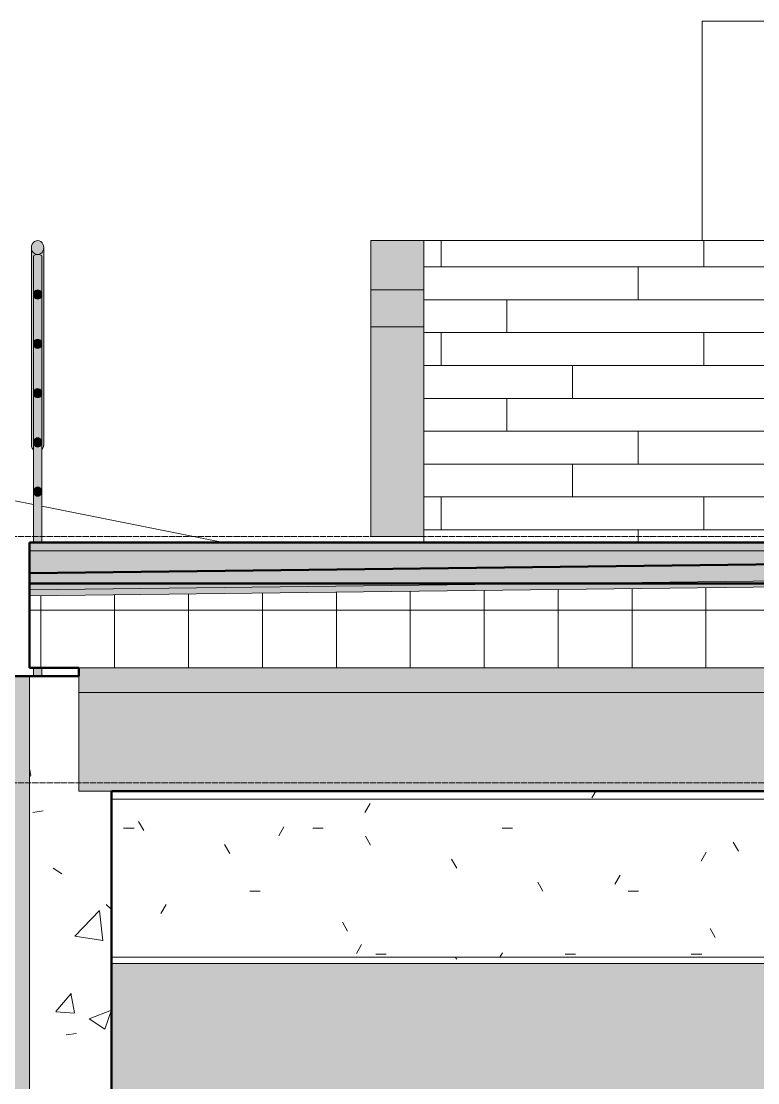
# Model space of a CAD drawing. Header units: inches. Extents: x 9594 to 15314, y -314 to 660.
# Drawn here: x 9890.2 to 9979.9, y -66.5 to 62.7 of the extents above; entities that cross this region are included whole.
import ezdxf

# ---------------------------------------------------------------- set-up
doc = ezdxf.new("R2010")
doc.units = ezdxf.units.IN
doc.header["$MEASUREMENT"] = 0
doc.linetypes.add('Grid Line 1_2_', pattern=[0.875, 0.5, -0.125, 0.125, -0.125])
for name, color, linetype, lineweight in [('0-1', 7, 'Continuous', 5), ('A-FLOR-4', 192, 'Continuous', 5), ('A-FLOR-5', 192, 'Continuous', 50), ('A-FLOR-HRAL', 11, 'Continuous', 9), ('A-FLOR-LEVL-1', 51, 'Grid Line 1_2_', 9), ('A-FLOR-MCUT', 51, 'Continuous', 13), ('A-FLOR-PATT-2', 8, 'Continuous', 9), ('A-WALL', 113, 'Continuous', 13), ('A-WALL-9', 113, 'Continuous', 9), ('A-WALL-PATT-4', 111, 'Continuous', 9), ('C-TOPO', 7, 'Continuous', 9), ('E-ELEC-EQPM', 71, 'Continuous', 9), ('E-LITE-EQPM', 33, 'Continuous', 9), ('S-BEAM', 12, 'Continuous', 9), ('S-FNDN-1', 32, 'Continuous', 5), ('S-FNDN-3', 32, 'Continuous', 50)]:
    doc.layers.add(name, color=color, linetype=linetype, lineweight=lineweight)
pattern_1 = [(50, (11008.554, 72), (27.5427, -2.4099), [2.88, -31.68]), (355, (11008.554, 72), (-5.32784, 28.8843), [2.304, -25.344]), (100.451, (11010.85, 71.8), (22.2153, 26.4739), [2.448, -26.924]), (46.184, (11008.554, 79.68), (40.9819, -6.3564), [4.32, -47.52]), (96.636, (11011.97, 79.15), (35.8907, 37.4062), [3.671, -40.386]), (351.184, (11008.554, 79.68), (35.891, 37.4062), [3.456, -38.016]), (21, (11012.394, 77.76), (22.92104, -15.46073), [2.88, -31.68]), (326, (11012.394, 77.76), (9.3435, 27.84574), [2.304, -25.344]), (71.451, (11014.304, 76.472), (32.2648, 12.3844), [2.448, -26.924]), (37.5, (11008.554, 72), (0.466855, 12.78271), [1.267, -23.77, 1.267, -24.461, -25.44]), (37.5, (11008.554, 72), (0.466855, 12.78271), [-50.765, 1.267, -24.173]), (7.5, (11008.554, 72), (10.10159, 15.14509), [1.267, -13.402, 1.267, -23.194, -9.696]), (7.5, (11008.554, 72), (10.10159, 15.14509), [-39.13, 1.267, -8.429]), (327.5, (10999.991, 72), (20.49916, -0.86578), [1.267, -8.333, 1.267, -28.685, -39.744]), (327.5, (10999.991, 72), (20.49916, -0.86578), [-39.552, 1.267, -38.477]), (317.5, (10996.151, 72), (22.39478, 3.8443), [1.267, -11.213, 1.267, -18.624, -28.224]), (317.5, (10996.151, 72), (22.39478, 3.8443), [-32.371, 1.267, -26.957])]
pattern_2 = [(0, (9941.314, 0.8), (0, 4), []), (90, (9941.314, 0.8), (-8, 8), [4, -28]), (90, (9957.314, 4.8), (-8, 8), [4, -28])]
pattern_3 = [(0, (11008.554, 72), (30.72, 7.68), [1.267, -21.773, 1.267, -21.773, -122.88]), (0, (11008.554, 72), (30.72, 7.68), [-46.08, 1.267, -44.813, 1.267, -21.773, -53.76]), (0, (11008.554, 72), (30.72, 7.68), [-115.2, 1.267, -14.093, 1.267, -37.133]), (120, (11020.074, 75.84), (-22.011075, 22.7643), [1.267, -21.773, 1.267, -21.773, -122.88]), (120, (11020.074, 75.84), (-22.011075, 22.7643), [-46.08, 1.267, -44.813, 1.267, -21.773, -53.76]), (120, (11020.074, 75.84), (-22.011075, 22.7643), [-115.2, 1.267, -14.093, 1.267, -37.133]), (240, (11023.914, 91.2), (-8.708925, -30.4443), [1.267, -21.773, 1.267, -21.773, -122.88]), (240, (11023.914, 91.2), (-8.708925, -30.4443), [-46.08, 1.267, -44.813, 1.267, -21.773, -53.76]), (240, (11023.914, 91.2), (-8.708925, -30.4443), [-115.2, 1.267, -14.093, 1.267, -37.133])]

# ---------------------------------------------------------------- blocks, each defined once
blk = doc.blocks.new('CTR  - Topography_rvt-1-BUILDING SECTION - EAST_WEST - LOOKING SOUTH2')
at = {"layer": 'C-TOPO'}
for p, q in [((9889.19, 4.38), (9891.69, 3.88)), ((9892.69, 3.68), (9914.81, -0.75))]:
    blk.add_line(p, q, dxfattribs=at)
blk = doc.blocks.new('CTR - 1st Phase -Stairs _ Elevators_rvt-1-BUILDING SECTION - EAST_WEST - LOOKING SOUTH2')
at = {"layer": 'A-FLOR-LEVL-1'}
for p, q in [((9594.29, 0), (12543.28, 0)), ((9594.29, -30), (12543.28, -30))]:
    blk.add_line(p, q, dxfattribs=at)
blk = doc.blocks.new('Railing - 1_-V126-BUILDING SECTION - EAST_WEST - LOOKING SOUTH2')
at = {"layer": 'A-FLOR-HRAL'}
h = blk.add_hatch(color=256, dxfattribs=at)
h.paths.add_polyline_path([(9891.69, -0.75), (9892.69, -0.75), (9892.67, 5.08), (9892.4, 4.91), (9892.18, 4.88), (9891.84, 4.96), (9891.7, 5.1), (9891.69, 5.19), (9891.69, -0.05)], flags=0)
h.paths.add_polyline_path([(9891.69, 5.44), (9891.76, 5.72), (9891.94, 5.93), (9892.16, 5.98), (9892.4, 5.94), (9892.54, 5.84), (9892.67, 5.59), (9892.69, 5.72), (9892.67, 11.08), (9892.44, 10.92), (9892.09, 10.89), (9891.94, 10.92), (9891.71, 11.08), (9891.69, 11.05), (9891.69, 5.5)], flags=0)
h.paths.add_polyline_path([(9892.69, 11.44), (9892.66, 17.08), (9892.44, 16.92), (9892.13, 16.89), (9891.94, 16.92), (9891.7, 17.11), (9891.69, 17.09), (9891.71, 11.6), (9891.84, 11.84), (9892.06, 11.98), (9892.38, 11.95), (9892.54, 11.84), (9892.67, 11.59)], flags=0)
h.paths.add_polyline_path([(9892.69, 17.44), (9892.65, 23.07), (9892.44, 22.92), (9892.11, 22.89), (9891.94, 22.92), (9891.71, 23.08), (9891.69, 23.09), (9891.72, 17.62), (9891.84, 17.84), (9892.06, 17.98), (9892.36, 17.96), (9892.54, 17.84), (9892.67, 17.57)], flags=0)
h.paths.add_polyline_path([(9892.69, 23.44), (9892.65, 29.07), (9892.44, 28.92), (9892.15, 28.88), (9891.83, 28.97), (9891.71, 29.08), (9891.69, 29.09), (9891.73, 23.64), (9891.85, 23.85), (9892.07, 23.98), (9892.34, 23.97), (9892.54, 23.84), (9892.67, 23.59)], flags=0)
h.paths.add_polyline_path([(9892.69, 29.44), (9892.69, 34.07), (9892.62, 34.19), (9892.44, 34.28), (9892.15, 34.32), (9891.94, 34.28), (9891.88, 34.27), (9891.74, 34.18), (9891.69, 34.07), (9891.73, 29.66), (9891.84, 29.84), (9892.07, 29.98), (9892.32, 29.98), (9892.54, 29.84), (9892.67, 29.59)], flags=0)
for p, q in [((9891.69, 34.07), (9891.69, -0.75)), ((9892.69, -0.75), (9892.69, 34.07))]:
    blk.add_line(p, q, dxfattribs=at)
at = {"layer": 'A-FLOR-HRAL', "flags": 128}
blk.add_lwpolyline([(9892.69, 34.07), (9892.64, 34.18), (9892.5, 34.27), (9892.3, 34.32), (9892.08, 34.32), (9891.88, 34.27), (9891.74, 34.18), (9891.69, 34.07)], dxfattribs=at)
blk = doc.blocks.new('Railing - Railing-2447162-BUILDING SECTION - EAST_WEST - LOOKING SOUTH2')
at = {"layer": 'A-FLOR-HRAL'}
for points in [[(9892.29, 28.9), (9892.32, 28.9), (9892.54, 29.05), (9892.67, 29.3), (9892.67, 29.59), (9892.54, 29.84), (9892.31, 29.98), (9892.06, 29.98), (9891.84, 29.84), (9891.71, 29.59), (9891.71, 29.3), (9891.84, 29.05), (9892.06, 28.9), (9892.19, 28.9)], [(9892.19, 28.88), (9892.54, 28.97), (9892.67, 29.08), (9892.67, 29.3), (9892.54, 29.05), (9892.32, 28.9), (9892.06, 28.9), (9891.84, 29.05), (9891.71, 29.3), (9891.76, 29.03), (9891.94, 28.92), (9892.17, 28.88)], [(9892.06, 22.9), (9892.34, 22.91), (9892.54, 23.05), (9892.67, 23.3), (9892.67, 23.59), (9892.53, 23.85), (9892.31, 23.98), (9892.04, 23.97), (9891.84, 23.84), (9891.71, 23.59), (9891.71, 23.3), (9891.84, 23.04), (9892.04, 22.91)], [(9892.19, 22.88), (9892.54, 22.97), (9892.67, 23.08), (9892.67, 23.3), (9892.53, 23.04), (9892.32, 22.9), (9892.06, 22.9), (9891.84, 23.05), (9891.71, 23.3), (9891.76, 23.03), (9891.94, 22.92), (9892.17, 22.88)], [(9892.25, 16.9), (9892.36, 16.92), (9892.54, 17.05), (9892.67, 17.3), (9892.67, 17.59), (9892.54, 17.84), (9892.32, 17.98), (9892.02, 17.96), (9891.84, 17.84), (9891.7, 17.57), (9891.71, 17.3), (9891.84, 17.05), (9892.06, 16.9), (9892.19, 16.9)], [(9892.19, 16.88), (9892.55, 16.98), (9892.68, 17.11), (9892.66, 17.26), (9892.54, 17.05), (9892.32, 16.9), (9892.06, 16.9), (9891.84, 17.05), (9891.71, 17.3), (9891.76, 17.03), (9891.94, 16.92), (9892.18, 16.88)], [(9892.06, 10.9), (9892.38, 10.93), (9892.54, 11.05), (9892.67, 11.3), (9892.67, 11.6), (9892.54, 11.84), (9892.32, 11.98), (9892, 11.95), (9891.84, 11.84), (9891.71, 11.59), (9891.71, 11.28), (9891.84, 11.05), (9892, 10.93)], [(9892.19, 10.88), (9892.54, 10.96), (9892.67, 11.08), (9892.67, 11.28), (9892.54, 11.05), (9892.32, 10.9), (9892.06, 10.9), (9891.84, 11.05), (9891.71, 11.3), (9891.76, 11.03), (9891.94, 10.92), (9892.18, 10.88)], [(9892.16, 4.9), (9892.4, 4.94), (9892.54, 5.05), (9892.67, 5.3), (9892.67, 5.59), (9892.54, 5.84), (9892.32, 5.98), (9891.98, 5.94), (9891.84, 5.84), (9891.71, 5.59), (9891.71, 5.3), (9891.84, 5.05), (9892.06, 4.9)]]:
    blk.add_hatch(color=256, dxfattribs=at).paths.add_polyline_path(points, flags=0)
h = blk.add_hatch(color=256, dxfattribs=at)
h.paths.add_polyline_path([(9891.69, -17), (9892.69, -17), (9892.67, -16), (9891.69, -16), (9891.69, -16.69)], flags=0)
h.paths.add_polyline_path([(9892.19, 4.88), (9892.54, 4.96), (9892.68, 5.1), (9892.66, 5.25), (9892.54, 5.05), (9892.32, 4.9), (9892.06, 4.9), (9891.84, 5.05), (9891.71, 5.3), (9891.76, 5.03), (9891.94, 4.92), (9892.18, 4.88)], flags=0)
for p, q in [((9891.69, 29.44), (9891.69, 28.41)), ((9892.69, 28.41), (9892.69, 29.44)), ((9891.69, 23.44), (9891.69, 22.41)), ((9892.69, 22.41), (9892.69, 23.44)), ((9891.69, 17.44), (9891.69, 16.41)), ((9892.69, 16.41), (9892.69, 17.44)), ((9891.69, 11.44), (9891.69, 10.41)), ((9892.69, 10.41), (9892.69, 11.44)), ((9891.69, 5.44), (9891.69, 4.4)), ((9892.69, 4.4), (9892.69, 5.44)), ((9891.69, -16), (9891.69, -17)), ((9892.69, -17), (9892.69, -16))]:
    blk.add_line(p, q, dxfattribs=at)
at = {"layer": 'A-FLOR-HRAL', "flags": 128}
for points in [[(9892.69, 29.44), (9892.67, 29.59), (9892.62, 29.72), (9892.54, 29.84), (9892.44, 29.93), (9892.32, 29.98), (9892.19, 30), (9892.06, 29.98), (9891.94, 29.93), (9891.84, 29.84), (9891.76, 29.72), (9891.71, 29.59), (9891.69, 29.44)], [(9891.69, 29.44), (9891.71, 29.3), (9891.76, 29.16), (9891.84, 29.05), (9891.94, 28.96), (9892.06, 28.9), (9892.19, 28.88), (9892.32, 28.9), (9892.44, 28.96), (9892.54, 29.05), (9892.62, 29.16), (9892.67, 29.3), (9892.69, 29.44)], [(9892.69, 23.44), (9892.67, 23.59), (9892.62, 23.72), (9892.54, 23.84), (9892.44, 23.93), (9892.32, 23.98), (9892.19, 24), (9892.06, 23.98), (9891.94, 23.93), (9891.84, 23.84), (9891.76, 23.72), (9891.71, 23.59), (9891.69, 23.44)], [(9891.69, 23.44), (9891.71, 23.3), (9891.76, 23.16), (9891.84, 23.05), (9891.94, 22.96), (9892.06, 22.9), (9892.19, 22.88), (9892.32, 22.9), (9892.44, 22.96), (9892.54, 23.05), (9892.62, 23.16), (9892.67, 23.3), (9892.69, 23.44)], [(9892.69, 17.44), (9892.67, 17.59), (9892.62, 17.72), (9892.54, 17.84), (9892.44, 17.93), (9892.32, 17.98), (9892.19, 18), (9892.06, 17.98), (9891.94, 17.93), (9891.84, 17.84), (9891.76, 17.72), (9891.71, 17.59), (9891.69, 17.44)], [(9891.69, 17.44), (9891.71, 17.3), (9891.76, 17.16), (9891.84, 17.05), (9891.94, 16.96), (9892.06, 16.9), (9892.19, 16.88), (9892.32, 16.9), (9892.44, 16.96), (9892.54, 17.05), (9892.62, 17.16), (9892.67, 17.3), (9892.69, 17.44)], [(9892.69, 11.44), (9892.67, 11.59), (9892.62, 11.72), (9892.54, 11.84), (9892.44, 11.93), (9892.32, 11.98), (9892.19, 12), (9892.06, 11.98), (9891.94, 11.93), (9891.84, 11.84), (9891.76, 11.72), (9891.71, 11.59), (9891.69, 11.44)], [(9891.69, 11.44), (9891.71, 11.3), (9891.76, 11.16), (9891.84, 11.05), (9891.94, 10.96), (9892.06, 10.9), (9892.19, 10.88), (9892.32, 10.9), (9892.44, 10.96), (9892.54, 11.05), (9892.62, 11.16), (9892.67, 11.3), (9892.69, 11.44)], [(9892.69, 5.44), (9892.67, 5.59), (9892.62, 5.72), (9892.54, 5.84), (9892.44, 5.93), (9892.32, 5.98), (9892.19, 6), (9892.06, 5.98), (9891.94, 5.93), (9891.84, 5.84), (9891.76, 5.72), (9891.71, 5.59), (9891.69, 5.44)], [(9891.69, 5.44), (9891.71, 5.3), (9891.76, 5.16), (9891.84, 5.05), (9891.94, 4.96), (9892.06, 4.9), (9892.19, 4.88), (9892.32, 4.9), (9892.44, 4.96), (9892.54, 5.05), (9892.62, 5.16), (9892.67, 5.3), (9892.69, 5.44)]]:
    blk.add_lwpolyline(points, dxfattribs=at)
blk.add_blockref('Railing - 1_-V126-BUILDING SECTION - EAST_WEST - LOOKING SOUTH2', (0, 0))
blk = doc.blocks.new('Top Rail Type - Top Rail_Internal_-2447179-BUILDING SECTION - EAST_WEST - LOOKING SOUTH2')
at = {"layer": 'A-FLOR-HRAL'}
for points in [[(9892.19, 34.32), (9892.5, 34.41), (9892.64, 34.5), (9892.72, 34.57), (9892.84, 34.74), (9892.91, 34.94), (9892.94, 35.16), (9892.91, 35.38), (9892.84, 35.58), (9892.62, 35.84), (9892.44, 35.95), (9892.29, 35.98), (9892.08, 35.98), (9891.88, 35.92), (9891.74, 35.82), (9891.66, 35.75), (9891.54, 35.58), (9891.46, 35.38), (9891.44, 35.16), (9891.46, 34.94), (9891.54, 34.74), (9891.76, 34.49), (9891.94, 34.38), (9892.14, 34.33)], [(9891.69, 10.54), (9891.69, 34.07), (9891.76, 34.19), (9892, 34.3), (9892.19, 34.32), (9892.44, 34.28), (9892.57, 34.23), (9892.64, 34.18), (9892.69, 34.07), (9892.72, 10.57), (9892.85, 10.77), (9892.93, 11.05), (9892.94, 11.16), (9892.91, 34.94), (9892.84, 34.74), (9892.62, 34.49), (9892.44, 34.38), (9892.3, 34.34), (9892.08, 34.34), (9891.88, 34.41), (9891.74, 34.5), (9891.66, 34.57), (9891.54, 34.74), (9891.46, 34.94), (9891.44, 34.94), (9891.46, 10.94), (9891.63, 10.61), (9891.66, 10.57)]]:
    blk.add_hatch(color=256, dxfattribs=at).paths.add_polyline_path(points, flags=0)
for p, q in [((9891.44, 35.16), (9891.44, 11.16)), ((9892.94, 11.16), (9892.94, 35.16))]:
    blk.add_line(p, q, dxfattribs=at)
at = {"layer": 'A-FLOR-HRAL', "flags": 128}
for points in [[(9892.94, 35.16), (9892.91, 35.38), (9892.84, 35.58), (9892.72, 35.75), (9892.56, 35.89), (9892.38, 35.97), (9892.19, 36), (9892, 35.97), (9891.81, 35.89), (9891.66, 35.75), (9891.54, 35.58), (9891.46, 35.38), (9891.44, 35.16)], [(9891.44, 35.16), (9891.46, 34.94), (9891.54, 34.74), (9891.66, 34.57), (9891.81, 34.44), (9892, 34.35), (9892.19, 34.32), (9892.38, 34.35), (9892.56, 34.44), (9892.72, 34.57), (9892.84, 34.74), (9892.91, 34.94), (9892.94, 35.16)], [(9891.66, 10.57), (9891.54, 10.74), (9891.46, 10.94), (9891.44, 11.16)], [(9892.94, 11.16), (9892.91, 10.94), (9892.84, 10.74), (9892.72, 10.57)]]:
    blk.add_lwpolyline(points, dxfattribs=at)
blk = doc.blocks.new('Pathway_Cooper_McGraw-Edison _BSC-BRC_Round - Pathway_Cooper_McGraw-Edison _BSC-BRC_Round-V128-BUILDING SECTION - EAST_WEST - LOOKING SOUTH2')
at = {"layer": 'E-LITE-EQPM'}
for points in [[(9932.74, 30), (9936.74, 30), (9936.74, 36), (9932.74, 36), (9932.74, 33.79)], [(9939.19, 30), (9939.19, 36), (9936.74, 36), (9936.74, 30), (9938.74, 30)], [(9932.88, 25.5), (9936.74, 25.5), (9936.74, 30), (9932.74, 30), (9932.74, 25.5)], [(9937.77, 25.5), (9939.19, 25.5), (9939.19, 30), (9936.74, 30), (9936.74, 25.5)], [(9932.74, 0), (9936.74, 0), (9936.74, 25.5), (9932.74, 25.5), (9932.74, 6)], [(9936.74, 0), (9939.19, 0), (9939.19, 25.5), (9936.74, 25.5), (9936.74, 6)]]:
    blk.add_hatch(color=256, dxfattribs=at).paths.add_polyline_path(points, flags=0)
for p, q in [((9932.74, 36), (9932.74, 30)), ((9932.74, 36), (9936.74, 36)), ((9936.74, 36), (9939.21, 36)), ((9936.74, 30), (9932.74, 30)), ((9932.74, 30), (9932.74, 25.5)), ((9932.74, 30), (9936.74, 30)), ((9939.21, 30), (9936.74, 30)), ((9936.74, 30), (9939.21, 30)), ((9936.74, 25.5), (9932.74, 25.5)), ((9932.74, 25.5), (9932.74, 0)), ((9932.74, 25.5), (9936.74, 25.5)), ((9939.21, 25.5), (9936.74, 25.5)), ((9936.74, 25.5), (9939.21, 25.5)), ((9936.74, 0), (9932.74, 0)), ((9939.21, 0), (9936.74, 0))]:
    blk.add_line(p, q, dxfattribs=at)
blk = doc.blocks.new('Beam 2 Levels - _A_-2543524-BUILDING SECTION - EAST_WEST - LOOKING SOUTH2')
at = {"layer": 'S-BEAM'}
h = blk.add_hatch(dxfattribs=at)
h.set_pattern_fill('FP_1', color=256, style=0, pattern_type=2)
h.set_pattern_definition(pattern_3)
h.paths.add_polyline_path([(10121.55, -16.02), (10157.96, -16), (10157.96, -15), (10011.59, -15), (10011.59, -16), (10078.49, -16.02)], flags=0)
h = blk.add_hatch(dxfattribs=at)
h.set_pattern_fill('FP_1', color=256, style=0, pattern_type=2)
h.set_pattern_definition(pattern_3)
h.paths.add_polyline_path([(10010.07, -51.21), (10157.96, -51.21), (10157.96, -16.02), (10019.59, -16.02), (10019.59, -31), (10009.45, -31.01), (10009.45, -32), (9901.19, -32), (9901.19, -51.21), (9949.32, -51.21)], flags=0)
h = blk.add_hatch(dxfattribs=at)
h.set_pattern_fill('FP_1', color=256, style=0, pattern_type=2)
h.set_pattern_definition(pattern_3)
h.paths.add_polyline_path([(10005.02, -32), (10009.45, -32), (10009.45, -31), (9901.19, -31), (9901.19, -32), (9992.38, -32)], flags=0)
h = blk.add_hatch(dxfattribs=at)
h.set_pattern_fill('FP_43', color=256, style=0, pattern_type=2)
h.set_pattern_definition([(0, (11008.554, 27.981), (30.72, 5.431), [1.267, -21.773, 1.267, -21.773, -122.88]), (0, (11008.554, 27.981), (30.72, 5.431), [-46.08, 1.267, -44.813, 1.267, -21.773, -53.76]), (0, (11008.554, 27.981), (30.72, 5.431), [-115.2, 1.267, -14.093, 1.267, -37.133]), (129.232, (11020.074, 30.696), (-22.01134, 16.097085), [1.002, -17.213, 1.002, -17.213, -97.145]), (129.232, (11020.074, 30.696), (-22.01134, 16.097085), [-36.429, 1.002, -35.428, 1.002, -17.213, -42.501]), (129.232, (11020.074, 30.696), (-22.01134, 16.097085), [-91.074, 1.002, -11.141, 1.002, -29.356]), (230.768, (11023.914, 41.558), (-8.709237, -21.52714), [1.002, -17.213, 1.002, -114.358]), (230.768, (11023.914, 41.558), (-8.709237, -21.52714), [-19.217, -17.213, 1.002, -35.428, -60.716]), (230.768, (11023.914, 41.558), (-8.709237, -21.52714), [-72.859, 1.002, -17.213, 1.002, -41.499]), (230.768, (11023.914, 41.558), (-8.709237, -21.52714), [-92.075, -11.141, 1.002, -29.356])])
h.paths.add_polyline_path([(10157.96, -52), (10157.96, -51.21), (9901.19, -51.21), (9901.19, -52), (10121.55, -52)], flags=0)
for p, q in [((10157.96, -15), (10157.96, -16.02)), ((10019.59, -16.02), (10157.96, -16.02)), ((10157.96, -16.02), (10157.96, -51.21)), ((10009.45, -32), (10009.45, -31)), ((10009.45, -32), (9901.19, -32)), ((9901.19, -51.21), (10157.96, -51.21)), ((10157.96, -51.21), (10157.96, -52)), ((9901.19, -52), (10157.96, -52))]:
    blk.add_line(p, q, dxfattribs=at)
blk = doc.blocks.new('262400 - Switchboards and Panelboards - Electric Panel - Generic - 262400 - Switchboards and Panelboards - Electric Panel - Generic-2655902-BUILDING SECTION - EAST_WEST - LOOKING SOUTH2')
at = {"layer": 'E-ELEC-EQPM'}
for p, q in [((9973.09, 62.71), (10009.09, 62.71)), ((9973.09, 36), (9973.09, 62.71))]:
    blk.add_line(p, q, dxfattribs=at)

msp = doc.modelspace()

# ---------------------------------------------------------------- hatches: boundary and pattern name
at = {"layer": 'A-FLOR-4'}
h = msp.add_hatch(color=256, dxfattribs=at)
h.paths.add_polyline_path([(11068.79, -1.75), (11276.29, -1.75), (11276.29, -0.75), (11049.29, -0.75), (11049.29, -1.75)], flags=0)
h.paths.add_polyline_path([(10853.51, -1.75), (10934.19, -1.75), (10934.19, -0.75), (10822.49, -0.75), (10822.49, -1.75), (10837.96, -1.75)], flags=0)
h.paths.add_polyline_path([(9943.44, -1.75), (10009.09, -1.75), (10009.09, -0.75), (9891.19, -0.75), (9891.19, -1.75), (9921.17, -1.75)], flags=0)
at = {"layer": 'A-FLOR-PATT-2'}
h = msp.add_hatch(dxfattribs=at)
h.set_pattern_fill('FP_7', color=256, style=0, pattern_type=2)
h.set_pattern_definition([(216.87, (11014.952, 87.994), (47.980943, 31.987086), [7.997, -71.971]), (206.565, (11024.548, 83.196), (-15.993714, -15.994133), [17.881, -17.881]), (198.435, (11024.548, 75.199), (-31.98674, -15.99388), [10.115, -40.461])])
h.paths.add_polyline_path([(11208.37, -5.75), (11276.29, -5.75), (11276.29, -1.75), (11049.29, -1.75), (11049.29, -5.75), (11154.91, -5.75)], flags=0)
h.paths.add_polyline_path([(10824.42, -5.75), (10934.19, -5.75), (10934.19, -1.75), (10822.49, -1.75), (10822.49, -5.75)], flags=0)
h.paths.add_polyline_path([(9949.32, -5.75), (10009.09, -5.75), (10009.09, -1.75), (9891.19, -1.75), (9891.19, -5.75), (9942.15, -5.75)], flags=0)
h = msp.add_hatch(dxfattribs=at)
h.set_pattern_fill('FP_21', color=256, style=0, pattern_type=2)
h.set_pattern_definition([(0, (11008.554, 72), (24, 24), [24, -24]), (0, (11008.554, 81), (24, 24), [24, -24]), (0, (11008.554, 90), (24, 24), [24, -24]), (90, (11011.554, 93), (-24, 24), [24, -24]), (90, (11020.554, 93), (-24, 24), [24, -24]), (90, (11029.554, 93), (-24, 24), [24, -24])])
h.paths.add_polyline_path([(11135.95, -7.74), (11135.97, -7.74), (11250.17, -5.75), (11135.95, -5.75), (11135.95, -6)], flags=0)
h.paths.add_polyline_path([(10982.68, -7.74), (11135.95, -7.74), (11135.95, -5.75), (10963.21, -5.74), (10934.19, -5.24), (10934.19, -5.75), (10848.69, -5.75), (10963.23, -7.74), (10977.52, -7.74)], flags=0)
h.paths.add_polyline_path([(9891.19, -6.49), (9953.1, -5.75), (9891.19, -5.75), (9891.19, -6)], flags=0)
h.paths.add_polyline_path([(11276.29, -5.29), (11278.79, -5.25), (11278.79, -3.25), (11276.29, -3.29), (11276.29, -5.26)], flags=0)
h.paths.add_polyline_path([(10822.49, -5.29), (10822.49, -3.29), (10819.99, -3.28), (10819.99, -5.25), (10821.22, -5.27)], flags=0)
h.paths.add_polyline_path([(10009.45, -5.25), (10011.59, -5.25), (10011.59, -3.25), (10009.88, -3.28), (10009.84, -4), (10009.09, -4), (10009.09, -5.25)], flags=0)
h = msp.add_hatch(dxfattribs=at)
h.set_pattern_fill('FP_3', color=256, style=0, pattern_type=2)
h.set_pattern_definition([(0, (11008.554, 72), (0, 4.798), []), (315, (11008.554, 72), (4.798427, 0), [6.786, -6.786]), (45, (11008.554, 72), (4.798427, 0), [6.786, -6.786])])
h.paths.add_polyline_path([(11068.79, -8.49), (11135.97, -8.49), (11278.79, -6), (11278.79, -5.25), (11276.29, -5.29), (11276.29, -5.75), (11250.17, -5.75), (11135.95, -7.74), (10963.21, -7.74), (10848.69, -5.75), (10822.49, -5.75), (10822.49, -5.29), (10819.99, -5.25), (10819.99, -6), (10963.23, -8.49), (11062.58, -8.49)], flags=0)
h.paths.add_polyline_path([(9891.19, -7.24), (9995.09, -6), (10011.59, -6), (10011.59, -5.25), (10009.09, -5.25), (10009.09, -5.75), (9953.1, -5.75), (9891.19, -6.49)], flags=0)
h = msp.add_hatch(dxfattribs=at)
h.set_pattern_fill('FP_22', color=256, style=0, pattern_type=2)
h.set_pattern_definition([(0, (11008.554, 72), (0, 9), []), (90, (11008.554, 72), (-9, 6e-16), [])])
h.paths.add_polyline_path([(11278.79, -16), (11278.79, -6), (11135.97, -8.49), (10963.21, -8.49), (10819.99, -6), (10819.99, -16), (11274.46, -16)], flags=0)
h.paths.add_polyline_path([(9897.19, -16), (10011.59, -16), (10011.59, -6), (9992.38, -6.03), (9891.19, -7.24), (9891.19, -16), (9895.5, -16)], flags=0)
h = msp.add_hatch(dxfattribs=at)
h.set_pattern_fill('FP_2', color=256, style=0, pattern_type=2)
h.set_pattern_definition([(0, (11008.554, 72), (15.36, 3.84), [1.267, -10.253, 1.267, -10.253, -61.44]), (0, (11008.554, 72), (15.36, 3.84), [-23.04, 1.267, -21.773, 1.267, -10.253, -26.88]), (0, (11008.554, 72), (15.36, 3.84), [-57.6, 1.267, -6.413, 1.267, -17.933]), (120, (11014.314, 73.92), (-11.005538, 11.38215), [1.267, -10.253, 1.267, -10.253, -61.44]), (120, (11014.314, 73.92), (-11.005538, 11.38215), [-23.04, 1.267, -21.773, 1.267, -10.253, -26.88]), (120, (11014.314, 73.92), (-11.005538, 11.38215), [-57.6, 1.267, -6.413, 1.267, -17.933]), (240, (11016.234, 81.6), (-4.354462, -15.22215), [1.267, -10.253, 1.267, -10.253, -61.44]), (240, (11016.234, 81.6), (-4.354462, -15.22215), [-23.04, 1.267, -21.773, 1.267, -10.253, -26.88]), (240, (11016.234, 81.6), (-4.354462, -15.22215), [-57.6, 1.267, -6.413, 1.267, -17.933])])
h.paths.add_polyline_path([(10896.57, -19), (11286.79, -19), (11286.79, -16), (10811.99, -16), (10811.99, -19), (10853.51, -19)], flags=0)
h.paths.add_polyline_path([(10019.59, -19), (10019.59, -16), (9897.19, -16), (9897.19, -19), (10009.45, -19)], flags=0)
h = msp.add_hatch(dxfattribs=at)
h.set_pattern_fill('FP_27', color=256, style=0, pattern_type=2)
h.set_pattern_definition(pattern_1)
h.paths.add_polyline_path([(11241.02, -31), (11286.79, -31), (11286.79, -19), (10811.99, -19), (10811.99, -31), (11215.88, -31)], flags=0)
h.paths.add_polyline_path([(9999.97, -31), (10019.59, -31), (10019.59, -19), (9897.19, -19), (9897.19, -31), (9992.38, -31)], flags=0)
at = {"layer": 'A-WALL-PATT-4'}
h = msp.add_hatch(dxfattribs=at)
h.set_pattern_fill('FP_39', color=256, style=0, pattern_type=2)
h.set_pattern_definition(pattern_2)
h.paths.add_polyline_path([(9943.44, -0.75), (9943.44, 36), (9939.19, 36), (9939.19, -0.75), (9940.17, -0.75)], flags=0)
h = msp.add_hatch(dxfattribs=at)
h.set_pattern_fill('FP_39', color=256, style=0, pattern_type=2)
h.set_pattern_definition(pattern_2)
h.paths.add_polyline_path([(9949.32, -0.75), (10009.09, -0.75), (10009.09, 8), (10008.09, 8), (10008.09, 36), (9943.44, 36), (9943.44, -0.75)], flags=0)
h = msp.add_hatch(dxfattribs=at)
h.set_pattern_fill('FP_27', color=256, style=0, pattern_type=2)
h.set_pattern_definition(pattern_1)
h.paths.add_polyline_path([(9897.19, -168), (9901.19, -168), (9901.19, -166), (9895.19, -166), (9895.19, -160), (9901.19, -160), (9901.19, -31), (9897.19, -31), (9897.19, -17), (9891.19, -17), (9891.19, -168), (9895.19, -168)], flags=0)
at = {"layer": 'S-FNDN-1'}
h = msp.add_hatch(color=256, dxfattribs=at)
h.paths.add_polyline_path([(11430.99, -166.01), (11430.99, -166), (11413.25, -166.01)], flags=0)
h.paths.add_polyline_path([(11361.19, -152), (11430.99, -152), (11430.99, -36), (11290.19, -36), (11290.19, -152), (11327.13, -152)], flags=0)
h.paths.add_polyline_path([(12016.4, -152), (12077.19, -152), (12077.19, -15), (11855.19, -15), (11855.19, -16), (11859.19, -16), (11859.19, -35.21), (11858.4, -36), (11855.19, -36), (11855.19, -152), (12016.04, -152)], flags=0)
h.paths.add_polyline_path([(11839.19, -152), (11839.19, -36), (11838.99, -36), (11838.99, -152)], flags=0)
h.paths.add_polyline_path([(10681.28, -152), (10808.19, -152), (10808.19, -36), (10475.19, -36), (10475.19, -152), (10665.06, -152)], flags=0)
h.paths.add_polyline_path([(11012.96, -152), (11274.19, -152), (11274.19, -31), (11273.41, -31), (11273.41, -60), (10825.18, -60), (10825.18, -31), (10824.42, -31), (10824.42, -36), (10824.19, -36), (10824.19, -152), (10896.57, -152)], flags=0)
h.paths.add_polyline_path([(9971.34, -152), (10159.19, -152), (10159.19, -44), (10158.57, -44), (10158.57, -15), (10157.96, -15), (10157.96, -52), (9901.19, -52), (9901.19, -152), (9961.22, -152)], flags=0)
h.paths.add_polyline_path([(10207.66, -152), (10459.19, -152), (10459.18, -15), (10458.16, -15), (10458.16, -44), (10175.19, -44), (10175.19, -152)], flags=0)
h.paths.add_polyline_path([(11760.05, -30.11), (11774.99, -30.11), (11774.99, -30), (11552.9, -30), (11552.9, -15), (11550.99, -15), (11550.99, -30.11), (11757.7, -30.11)], flags=0)
h.paths.add_polyline_path([(11839.19, -16), (11839.19, -15), (11838.99, -15), (11838.99, -16)], flags=0)
msp.add_hatch(color=256, dxfattribs=at).paths.add_polyline_path([(9891.19, -168), (9891.19, -17), (9889.19, -17), (9889.19, -168)], flags=0)

# ---------------------------------------------------------------- linework, layer by layer
at = {"layer": 'A-FLOR-5'}
for p, q in [((10009.09, -0.75), (9891.19, -0.75)), ((9891.19, -0.75), (9891.19, -16)), ((9995.07, -3.25), (9891.19, -4.49)), ((9891.19, -5.75), (10009.09, -5.75)), ((9891.19, -16), (9897.19, -16)), ((9897.19, -16), (9897.19, -17)), ((9901.19, -31), (10019.59, -31))]:
    msp.add_line(p, q, dxfattribs=at)
at = {"layer": 'A-FLOR-LEVL-1'}
for p, q in [((9660.53, 0), (12376.06, 0)), ((9660.53, -30), (12376.06, -30))]:
    msp.add_line(p, q, dxfattribs=at)
at = {"layer": 'A-FLOR-MCUT'}
for p, q in [((10009.09, -1.75), (9891.19, -1.75)), ((9995.08, -5.25), (9891.19, -6.49)), ((9995.09, -6), (9891.19, -7.24)), ((9897.19, -16), (10011.59, -16)), ((10019.59, -19), (9897.19, -19))]:
    msp.add_line(p, q, dxfattribs=at)
at = {"layer": 'A-WALL'}
for p, q in [((9891.19, -168), (9891.19, -17)), ((9897.19, -31), (9897.19, -17)), ((9901.19, -31), (9897.19, -31))]:
    msp.add_line(p, q, dxfattribs=at)
at = {"layer": 'A-WALL-9'}
for p in [(9939.19, -0.75), (10008.09, 36)]:
    msp.add_line(p, (9939.19, 36), dxfattribs=at)
at = {"layer": 'S-FNDN-3'}
for p, q in [((9897.19, -17), (9889.19, -17)), ((9901.19, -152), (9901.19, -31))]:
    msp.add_line(p, q, dxfattribs=at)

# ---------------------------------------------------------------- block references
at = {"layer": '0-1'}
for name in ['CTR - 1st Phase -Stairs _ Elevators_rvt-1-BUILDING SECTION - EAST_WEST - LOOKING SOUTH2', 'CTR  - Topography_rvt-1-BUILDING SECTION - EAST_WEST - LOOKING SOUTH2']:
    msp.add_blockref(name, (0, 0), dxfattribs=at)
at = {"layer": 'A-FLOR-HRAL'}
for name in ['Top Rail Type - Top Rail_Internal_-2447179-BUILDING SECTION - EAST_WEST - LOOKING SOUTH2', 'Railing - Railing-2447162-BUILDING SECTION - EAST_WEST - LOOKING SOUTH2']:
    msp.add_blockref(name, (0, 0), dxfattribs=at)
at = {"layer": 'E-ELEC-EQPM'}
msp.add_blockref('262400 - Switchboards and Panelboards - Electric Panel - Generic - 262400 - Switchboards and Panelboards - Electric Panel - Generic-2655902-BUILDING SECTION - EAST_WEST - LOOKING SOUTH2', (0, 0), dxfattribs=at)
at = {"layer": 'E-LITE-EQPM'}
msp.add_blockref('Pathway_Cooper_McGraw-Edison _BSC-BRC_Round - Pathway_Cooper_McGraw-Edison _BSC-BRC_Round-V128-BUILDING SECTION - EAST_WEST - LOOKING SOUTH2', (0, 0), dxfattribs=at)
at = {"layer": 'S-BEAM'}
msp.add_blockref('Beam 2 Levels - _A_-2543524-BUILDING SECTION - EAST_WEST - LOOKING SOUTH2', (0, 0), dxfattribs=at)

doc.saveas('drawing.dxf')
